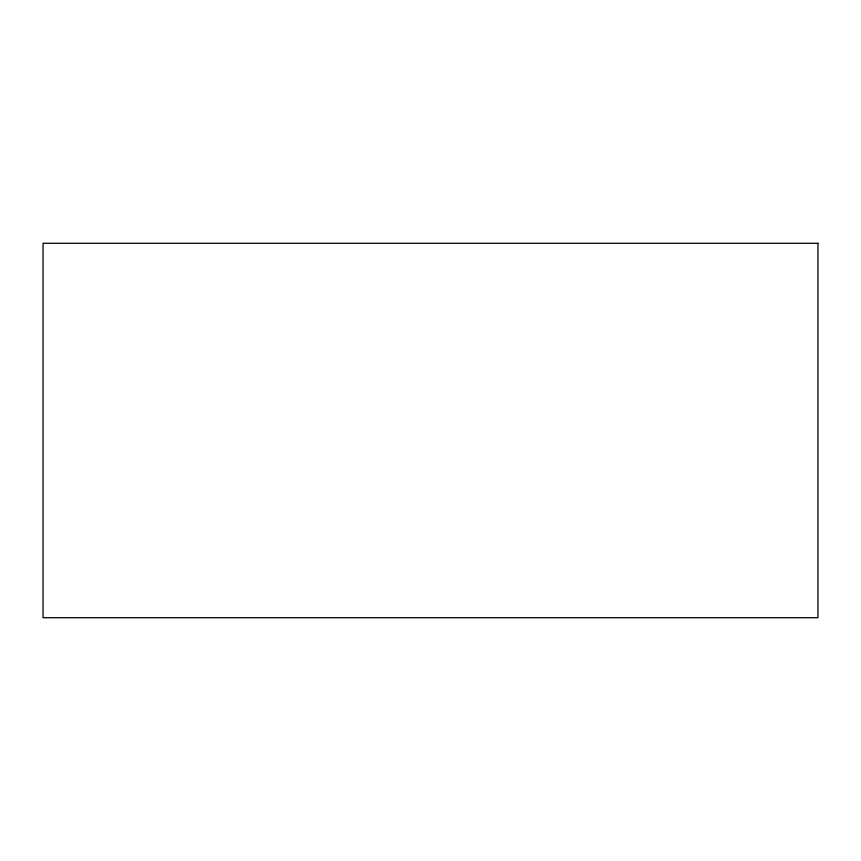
<?xml version="1.0" encoding="UTF-8"?>
<svg xmlns="http://www.w3.org/2000/svg" width="861" height="861" viewBox="0 0 861 861"><rect width="100%" height="100%" fill="white"/><g stroke="black" fill="none" stroke-linecap="round" stroke-linejoin="round"><path stroke-width="1.29" d="M817.95 243.297L43.05 243.297L43.05 617.703L817.95 617.703L817.95 243.297"/></g></svg>
